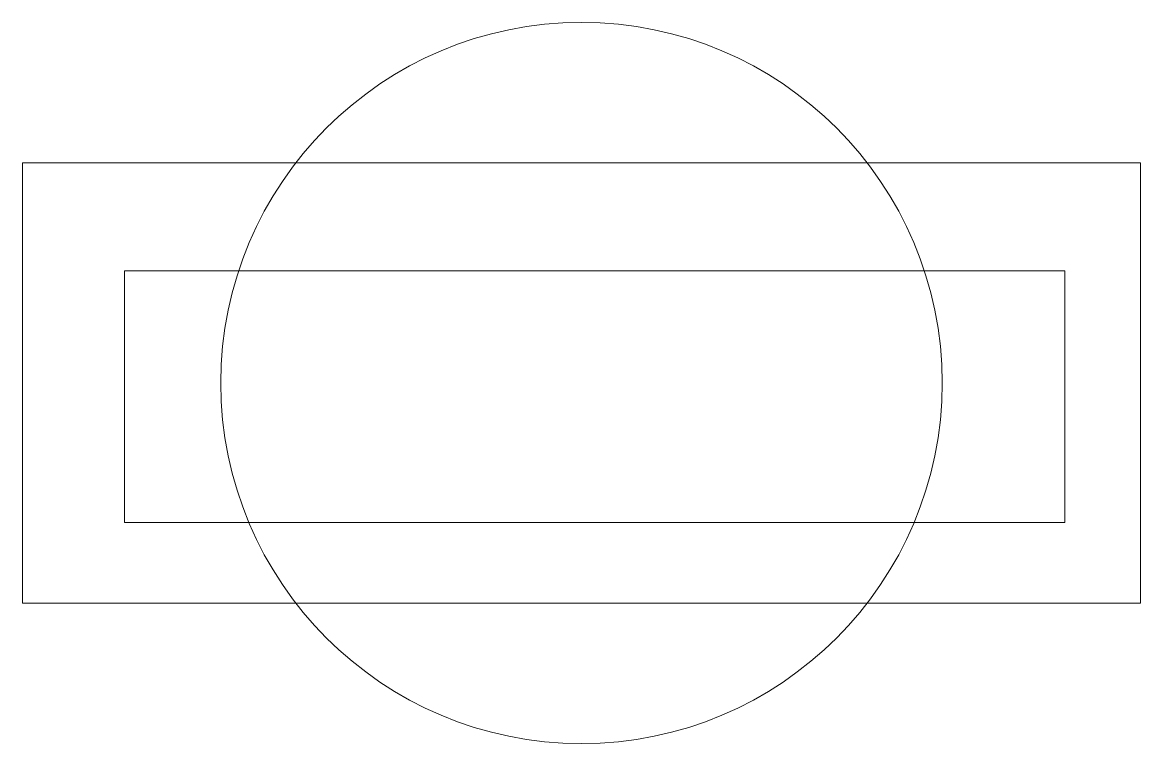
# Model space of a CAD drawing. Header units: centimetres. Extents: x 1877.8 to 1974.1, y 910.8 to 972.9.
import ezdxf

# ---------------------------------------------------------------- set-up
doc = ezdxf.new("R2010")
doc.units = ezdxf.units.CM
doc.layers.add('標註', color=7, linetype='Continuous', lineweight=15)

msp = doc.modelspace()

# ---------------------------------------------------------------- linework, layer by layer
at = {"layer": '標註'}
for points in [[(1877.779, 960.781), (1974.079, 960.781), (1974.079, 922.852), (1877.779, 922.852)], [(1886.579, 951.487), (1967.548, 951.487), (1967.548, 929.792), (1886.579, 929.792)]]:
    msp.add_lwpolyline(points, close=True, dxfattribs=at)
msp.add_circle((1925.929, 941.817), 31.062, dxfattribs=at)

doc.saveas('drawing.dxf')
